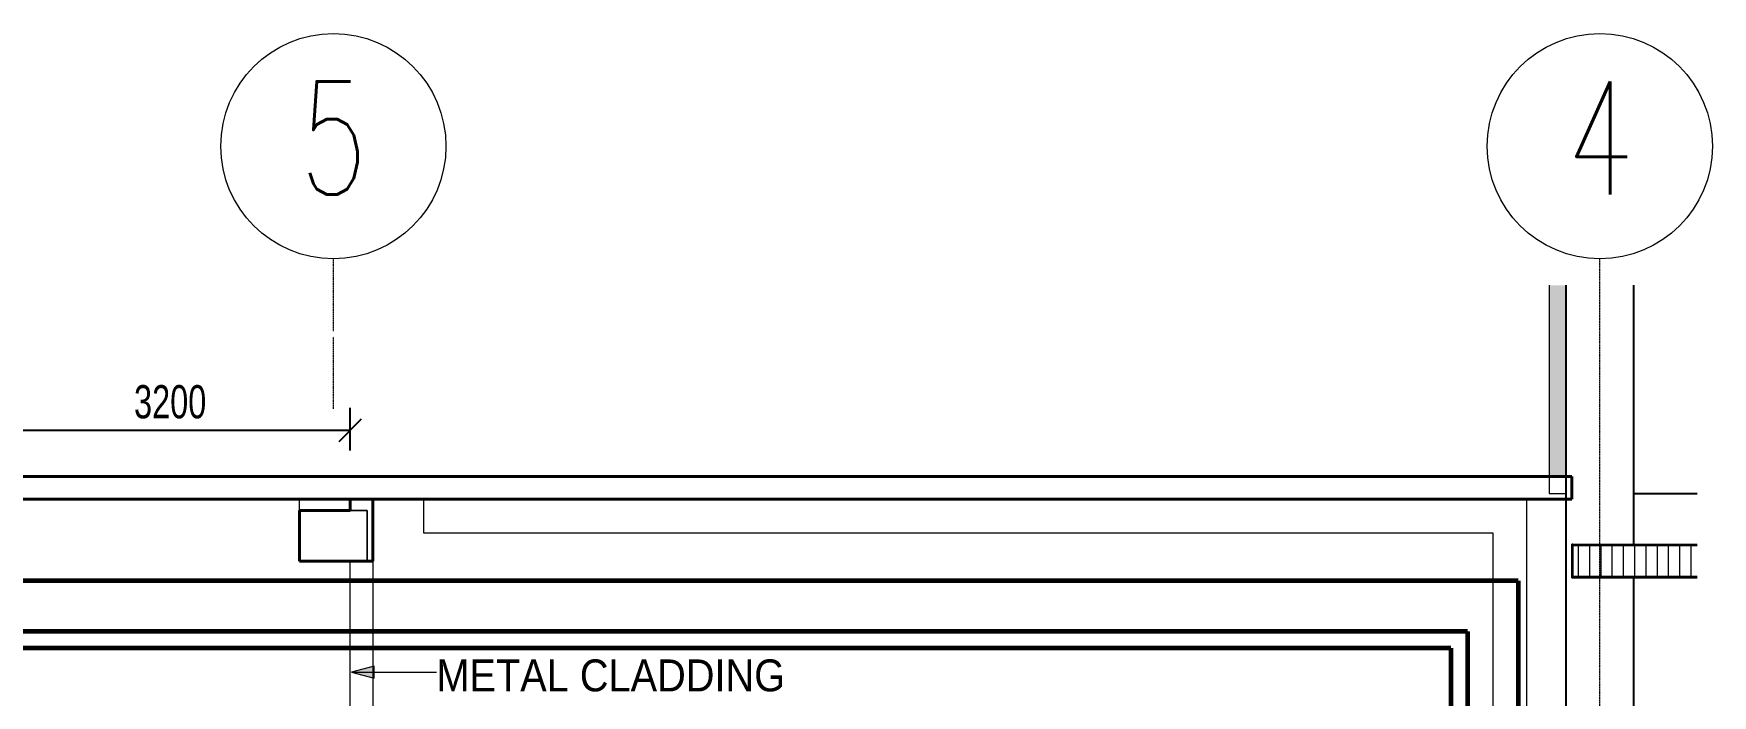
# Model space of a CAD drawing. Header units: millimetres. Extents: x 4021 to 183614, y -11746 to 71065.
# Drawn here: x 124225 to 139138, y 43764 to 49641 of the extents above; entities that cross this region are included whole.
import ezdxf

# ---------------------------------------------------------------- set-up
doc = ezdxf.new("R2010")
doc.units = ezdxf.units.MM
doc.linetypes.add('Grid Line__1_200_', pattern=[10.5, 6, -1.5, 1.5, -1.5])
doc.linetypes.add('Hidden', pattern=[7.14375, 4.7625, -2.38125])
for name, color, linetype, lineweight in [('A-ANNO-DIMS', 211, 'Continuous', 5), ('A-ANNO-NOTE', 131, 'Continuous', 25), ('A-DETL', 90, 'Continuous', 9), ('A-FLOR', 192, 'Continuous', 9), ('A-WALL', 113, 'Continuous', 20), ('A-WALL-PATT', 111, 'Continuous', 35), ('G-ANNO-TEXT', 231, 'Continuous', 5), ('Q-CASE', 31, 'Continuous', 20), ('S-COLS', 52, 'Continuous', 20), ('S-GRID', 1, 'Continuous', 5), ('S-GRID-IDEN', 1, 'Continuous', 25)]:
    doc.layers.add(name, color=color, linetype=linetype, lineweight=lineweight)
doc.styles.add('Arial_2', font='arial.ttf', dxfattribs={"width": 0.7, "height": 295.05988})
doc.styles.add('RomanS', font='romans__.ttf', dxfattribs={"width": 0.7, "height": 1003.164557})
doc.styles.add('Swis721 BT_1', font='swiss.ttf', dxfattribs={"width": 0.89, "height": 283.821263})
doc.dimstyles.new('Linear_-_1_5mm_Arial', dxfattribs={"dimscale": 304.8, "dimtxt": 300, "dimasz": 0.656168, "dimexe": 0.656168, "dimexo": 0.0625, "dimgap": 0.328084, "dimtad": 1, "dimdec": 0, "dimzin": 0, "dimdsep": 46, "dimtxsty": 'Arial_2', "dimblk1": 'OBLIQUE', "dimblk2": 'OBLIQUE', "dimsah": 1, "dimcen": 0.09, "dimadec": 0, "dimazin": 0, "dimtfac": 1, "dimtdec": 4, "dimtix": 1, "dimtmove": 0, "dimatfit": 3, "dimfxl": 0.656168, "dimfxlon": 1, "dimtvp": 1, "dimtolj": 1, "dimtzin": 0, "dimarcsym": 2})

# ---------------------------------------------------------------- blocks, each defined once
blk = doc.blocks.new('DLN-Surface Channel-S1 - 300x150 _WD_-10711974-Copy of COLOUR_LOWER R_F')
at = {"layer": 'Q-CASE', "lineweight": 9}
h = blk.add_hatch(dxfattribs=at)
h.set_pattern_fill('FP_7', color=256, style=0, pattern_type=2)
h.set_pattern_definition([(270, (74548.4, 609.6), (100, 6e-15), [])])
h.paths.add_polyline_path([(-10337, -135), (-10337, 135), (-11440, 135), (-11440, -135), (-10900, -135)], flags=0)
at = {"layer": 'Q-CASE'}
for p, q in [((-11450, -150), (-11450, 150)), ((-11440, 150), (-11450, 150)), ((-11440, 150), (-11440, -150)), ((-11440, 140), (-11440, 150)), ((-11440, 150), (-10337, 150)), ((-11440, 140), (-10337, 140)), ((-11440, -135), (-11440, 135)), ((-10337, 135), (-11440, 135)), ((-11440, -135), (-10337, -135)), ((-11440, -150), (-11440, -140)), ((-10337, -140), (-11440, -140)), ((-11450, -150), (-11440, -150)), ((-11440, -150), (-10337, -150))]:
    blk.add_line(p, q, dxfattribs=at)
blk = doc.blocks.new('Grid - Bubble - 10mm-1724413-Copy of COLOUR_LOWER R_F')
at = {"layer": 'A-ANNO-NOTE', "lineweight": 5}
blk.add_circle((0, 0), 5, dxfattribs=at)
blk = doc.blocks.new('_Oblique')
at = {"color": 0, "linetype": 'ByBlock', "lineweight": -2}
blk.add_line((-0.5, -0.5), (0.5, 0.5), dxfattribs=at)
blk = doc.blocks.new('DIMBLOCK141-Copy of COLOUR_LOWER R_F')
at = {"layer": 'A-ANNO-DIMS', "color": 0, "lineweight": -2, "transparency": 16777216}
for p, q in [((123838, 45938), (123838, 46319)), ((127038, 45938), (127038, 46319)), ((123838, 46119), (127038, 46119))]:
    blk.add_line(p, q, dxfattribs=at)
at = {"layer": 'Defpoints', "color": 0, "transparency": 16777216}
for p in [(127038, 46119), (123838, 45919), (127038, 45919)]:
    blk.add_point(p, dxfattribs=at)
at = {"layer": 'A-ANNO-DIMS', "color": 0, "lineweight": -2, "transparency": 16777216, "xscale": 200, "yscale": 200, "zscale": 200, "rotation": 180}
blk.add_blockref('_Oblique', (123838, 46119), dxfattribs=at)
at = {"layer": 'A-ANNO-DIMS', "color": 0, "lineweight": -2, "transparency": 16777216, "xscale": 200, "yscale": 200, "zscale": 200}
blk.add_blockref('_Oblique', (127038, 46119), dxfattribs=at)
at = {"layer": 'A-ANNO-DIMS', "color": 0, "transparency": 16777216, "insert": (125438, 46370), "char_height": 295.1, "width": 753.23, "attachment_point": 5, "style": 'Arial_2'}
blk.add_mtext('\\A1;3200', dxfattribs=at)

msp = doc.modelspace()

# ---------------------------------------------------------------- hatches: boundary and pattern name
at = {"layer": 'A-WALL-PATT', "lineweight": 20}
msp.add_hatch(color=7, dxfattribs=at).paths.add_polyline_path([(137687.7, 45707.5), (137837.7, 45709.5), (137837.7, 47405.9), (137687.7, 47405.9)], flags=0)
at = {"layer": 'G-ANNO-TEXT'}
msp.add_hatch(color=130, dxfattribs=at).paths.add_polyline_path([(127049.9, 43971.2), (127249.9, 43917.6), (127249.9, 44024.8)], flags=0)

# ---------------------------------------------------------------- linework, layer by layer
at = {"layer": 'A-DETL', "linetype": 'Hidden', "lineweight": 60}
for p, q in [((137412.7, 44782.5), (120364.6, 44782.5)), ((137412.7, 44782.5), (137412.7, 32862.5)), ((136962.7, 44332.5), (120485.2, 44332.5)), ((136962.7, 44332.5), (136962.7, 32862.5)), ((136812.7, 44182.5), (120525.4, 44182.5)), ((136812.7, 44182.5), (136812.7, 32862.5))]:
    msp.add_line(p, q, dxfattribs=at)
at = {"layer": 'A-FLOR', "lineweight": 25}
for p, q in [((137837.7, 39607.5), (137837.7, 47405.9)), ((138437.7, 47405.9), (138437.7, 45107.5)), ((138437.7, 45557.5), (139001.1, 45557.5)), ((138437.7, 44807.5), (138437.7, 39607.5))]:
    msp.add_line(p, q, dxfattribs=at)
at = {"layer": 'A-FLOR'}
for p, q in [((126587.7, 45407.5), (126587.7, 45507.5)), ((127687.7, 45507.5), (127687.7, 45207.5)), ((137487.7, 40707.5), (137487.7, 45507.5)), ((127687.7, 45207.5), (137187.7, 45207.5)), ((137187.7, 45207.5), (137187.7, 40707.5))]:
    msp.add_line(p, q, dxfattribs=at)
at = {"layer": 'A-WALL'}
for p, q in [((137687.7, 47405.9), (137687.7, 45557.5)), ((137687.7, 45557.5), (137837.7, 45557.5))]:
    msp.add_line(p, q, dxfattribs=at)
at = {"layer": 'A-WALL', "color": 50, "lineweight": 40}
for p, q in [((137887.7, 45707.5), (112188.1, 45707.5)), ((137887.7, 45507.5), (137887.7, 45707.5)), ((112388.1, 45507.5), (137887.7, 45507.5)), ((127037.7, 45507.5), (127037.7, 45407.5)), ((127237.7, 44957.5), (127237.7, 45507.5)), ((127187.7, 44957.5), (127237.7, 44957.5))]:
    msp.add_line(p, q, dxfattribs=at)
at = {"layer": 'A-WALL', "color": 250, "lineweight": 15}
for p, q in [((127037.7, 45407.5), (127187.7, 45407.5)), ((127187.7, 45407.5), (127187.7, 44957.5)), ((127037.7, 42957.5), (127037.7, 44957.5)), ((127237.7, 44957.5), (127237.7, 42957.5))]:
    msp.add_line(p, q, dxfattribs=at)
at = {"layer": 'G-ANNO-TEXT', "color": 130}
for p, q in [((127249.9, 44024.8), (127049.9, 43971.2)), ((127249.9, 43917.6), (127249.9, 44024.8)), ((127049.9, 43971.2), (127249.9, 43917.6)), ((127049.9, 43971.2), (127802.8, 43971.2))]:
    msp.add_line(p, q, dxfattribs=at)
at = {"layer": 'S-COLS', "color": 50, "lineweight": 40}
for p, q in [((127037.7, 45407.5), (126587.7, 45407.5)), ((126587.7, 45407.5), (126587.7, 44957.5)), ((126587.7, 44957.5), (127187.7, 44957.5))]:
    msp.add_line(p, q, dxfattribs=at)
at = {"layer": 'S-COLS', "color": 250, "lineweight": 15}
for p, q in [((127187.7, 45407.5), (127037.7, 45407.5)), ((127187.7, 44957.5), (127187.7, 45407.5))]:
    msp.add_line(p, q, dxfattribs=at)
at = {"layer": 'S-GRID', "linetype": 'Grid Line__1_200_'}
for p, q in [((126887.7, 47000.1), (126887.7, 47641.3)), ((138137.7, 42641.3), (138137.7, 47641.3)), ((126887.7, 46308), (126887.7, 46949.3))]:
    msp.add_line(p, q, dxfattribs=at)

# ---------------------------------------------------------------- block references
at = {"layer": 'Q-CASE'}
msp.add_blockref('DLN-Surface Channel-S1 - 300x150 _WD_-10711974-Copy of COLOUR_LOWER R_F', (149337.7, 44957.5), dxfattribs=at)
at = {"layer": 'S-GRID-IDEN', "lineweight": 5, "xscale": 199.9999999999999, "yscale": 199.9999999999999, "zscale": 199.9999999999999}
for p in [(126887.7, 48641.3), (138137.7, 48641.3)]:
    msp.add_blockref('Grid - Bubble - 10mm-1724413-Copy of COLOUR_LOWER R_F', p, dxfattribs=at)

# ---------------------------------------------------------------- texts
at = {"layer": 'G-ANNO-TEXT', "color": 7, "insert": (127802.8, 44084), "char_height": 283.821, "width": 3571.2, "attachment_point": 1, "line_spacing_factor": 1.00667, "style": 'Swis721 BT_1'}
msp.add_mtext('METAL CLADDING', dxfattribs=at)
at = {"layer": 'S-GRID-IDEN', "lineweight": 5, "char_height": 1003.165, "width": 792, "attachment_point": 2, "line_spacing_factor": 0.964689, "style": 'RomanS'}
for s, insert in [('\\fRomanS|b0|i0|c134|p2|;\\W.7;5', (126890.4, 49216.2)), ('\\fRomanS|b0|i0|c134|p2|;\\W.7;4', (138140.4, 49216.2))]:
    msp.add_mtext(s, dxfattribs=dict(at, insert=insert))

# ---------------------------------------------------------------- dimensions: what is measured, and where the dimension line sits
at = {"layer": 'A-ANNO-DIMS'}
dim = msp.add_linear_dim(base=(127037.7, 46119.1), p1=(123837.7, 45919.1), p2=(127037.7, 45919.1), dimstyle='Linear_-_1_5mm_Arial', override={"dimpost": '<>', "dimfxl": 3200}, dxfattribs=at)
dim.commit()
dim.dimension.update_dxf_attribs({"geometry": 'DIMBLOCK141-Copy of COLOUR_LOWER R_F', "text_midpoint": (125437.7, 46369.8)})

doc.saveas('drawing.dxf')
